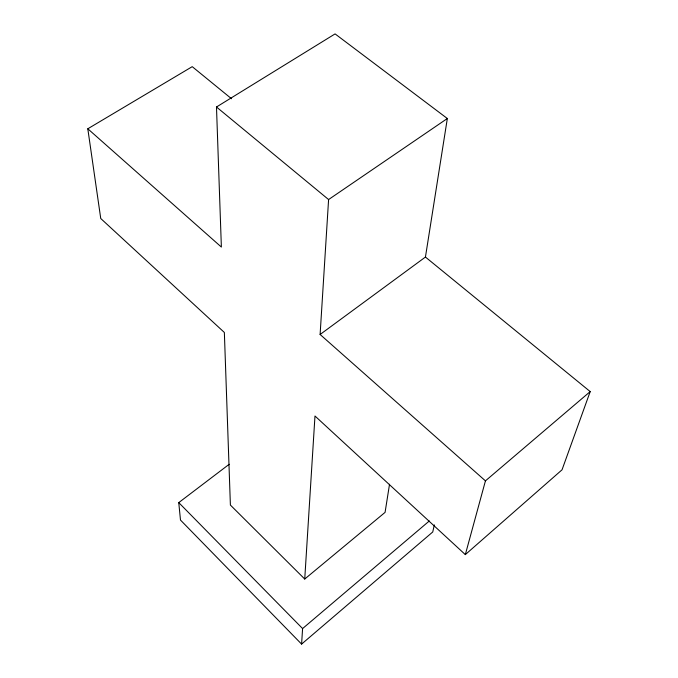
<?xml version="1.0" encoding="UTF-8"?>
<svg xmlns="http://www.w3.org/2000/svg" width="678" height="678" viewBox="0 0 678 678"><rect width="100%" height="100%" fill="white"/><g stroke="black" fill="none" stroke-linecap="round" stroke-linejoin="round"><path stroke-width="1.02" d="M87.801 128.786L100.742 218.502L224.359 332.466L230.393 505.059L304.736 579.037L314.982 416.004L465.328 554.604L562.037 469.803L590.199 391.587L425.437 257.055L447.336 118.514L335.085 33.9L216.485 106.997L221.375 247.063L87.801 128.786L192.23 66.656L231.545 98.751M465.328 554.604L485.44 480.872L320.109 334.483L328.593 199.552L447.336 118.514M229.206 464.277L178.763 502.61L180.484 520.06L301.591 644.1L302.591 628.565L429.31 520.975M389.528 484.253L385.079 512.373L304.736 579.037M434.327 524.899L432.75 531.967L301.591 644.1M485.44 480.872L590.199 391.587M320.109 334.483L425.437 257.055M216.485 106.997L328.593 199.552M178.763 502.61L302.591 628.565"/></g></svg>
